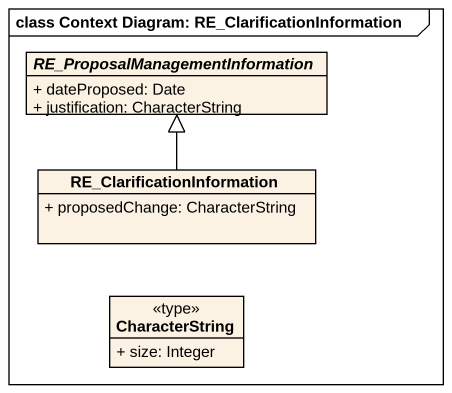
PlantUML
@startuml
mainframe class Context Diagram: RE_ClarificationInformation
hide circle
hide empty members
skinparam classAttributeIconSize 0
abstract class "RE_ProposalManagementInformation" as RE_ProposalManagementInforma {
  + dateProposed: Date
  + justification: CharacterString
}
class RE_ClarificationInformation {
  + proposedChange: CharacterString
}
class CharacterString <<type>> {
  + size: Integer
}
RE_ClarificationInformation -up-|> RE_ProposalManagementInforma
@enduml
